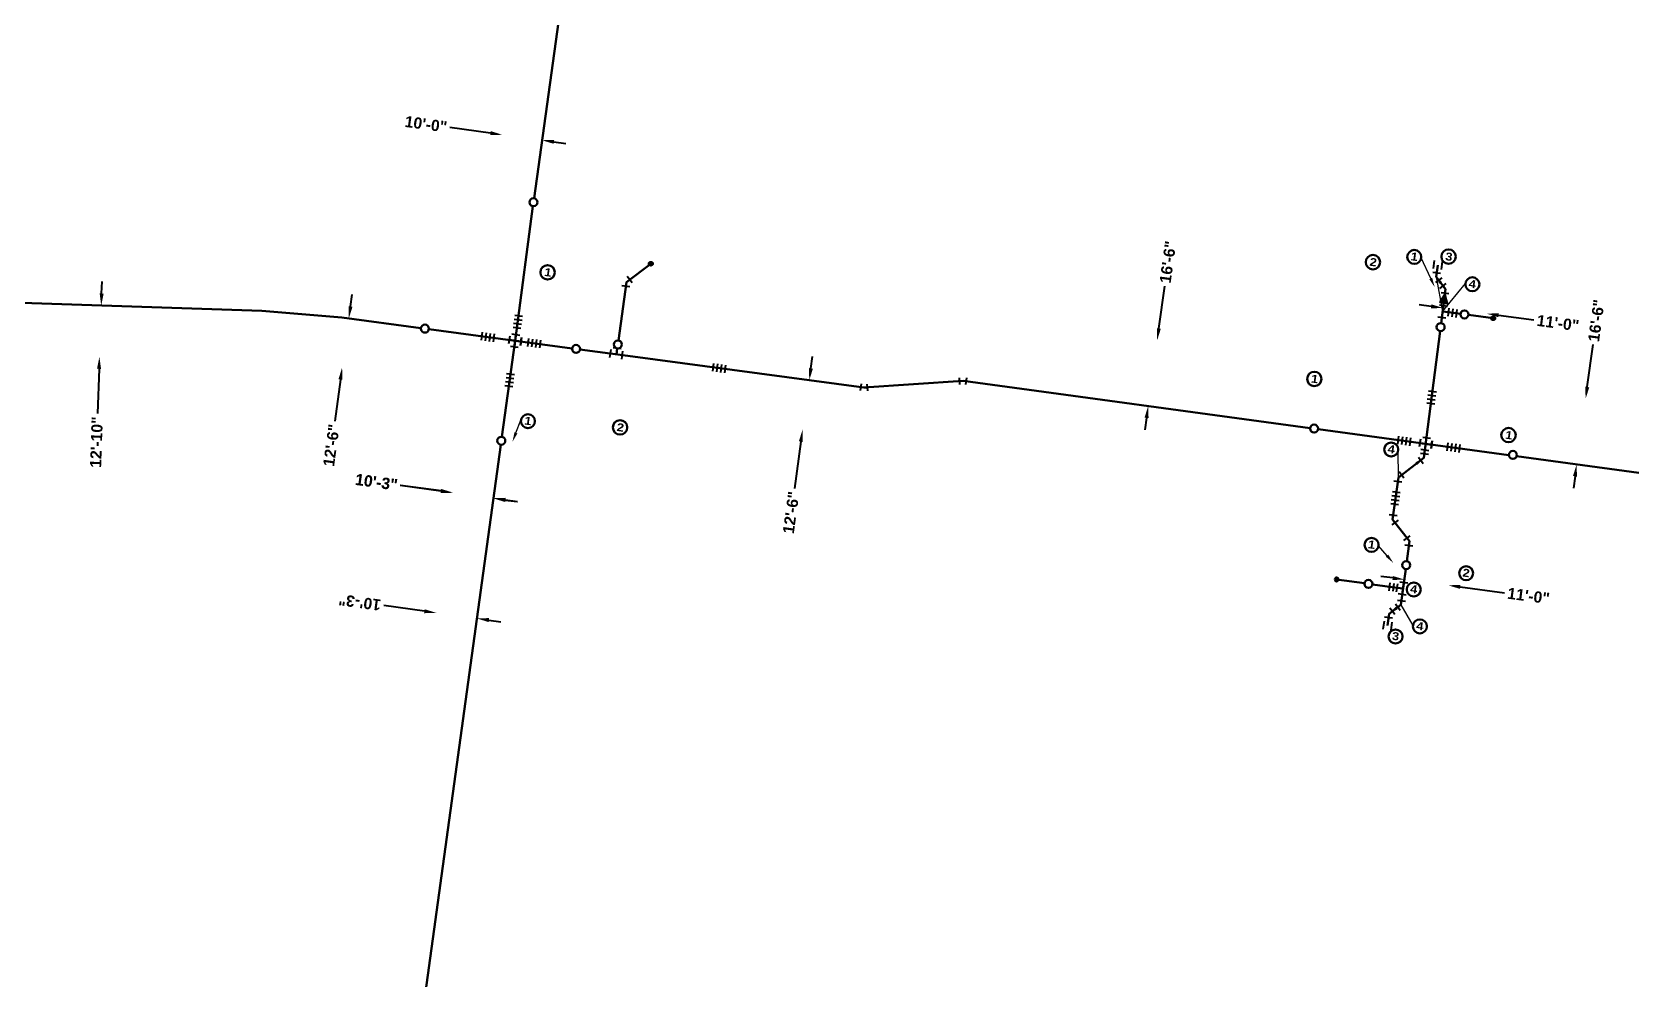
# Model space of a CAD drawing. Header units: feet. Extents: x 0 to 2699894, y 0 to 272402.
# Drawn here: x 2698601.2 to 2699001.1, y 264423.9 to 264660.9 of the extents above; entities that cross this region are included whole.
import ezdxf
from ezdxf import colors
from ezdxf.entities.mleader import LeaderData, LeaderLine
from ezdxf.enums import TextEntityAlignment as Align
from ezdxf.math import Vec2, Vec3

# ---------------------------------------------------------------- set-up
doc = ezdxf.new("R2010")
doc.units = ezdxf.units.FT
doc.header["$MEASUREMENT"] = 0
for name, color, linetype, lineweight in [('C-NOTES-WATER', 255, 'Continuous', 30), ('C-WATR-FITT', 5, 'Continuous', 40), ('C-WATR-PIPE', 5, 'Continuous', 70), ('C-WATR-TEXT', 7, 'Continuous', 40), ('C-WATR-VALV', 5, 'Continuous', 70)]:
    doc.layers.add(name, color=color, linetype=linetype, lineweight=lineweight)
doc.styles.add('PROPOSED PLAN', font='arialbd.ttf', dxfattribs={"height": 2.8})
doc.styles.add('PWD Proposed', font='ariblk.ttf')
doc.styles.add('PWD-Prop', font='ariblk.ttf', dxfattribs={"height": 0.14})
doc.styles.get("Standard").update_dxf_attribs({"font": 'simplex.shx'})
doc.dimstyles.new('PWD Proposed', dxfattribs={"dimtxt": 2.8, "dimasz": 3, "dimexe": 0.18, "dimexo": 0.0625, "dimgap": 1, "dimtad": 0, "dimdec": 0, "dimlfac": 12, "dimzin": 1, "dimdsep": 46, "dimlunit": 4, "dimtxsty": 'PROPOSED PLAN', "dimcen": 0, "dimse1": 1, "dimse2": 1, "dimclrd": 256, "dimclrt": 3, "dimadec": 1, "dimazin": 0, "dimtfac": 1, "dimtdec": 0, "dimtofl": 0, "dimtmove": 0, "dimatfit": 1, "dimfxl": 0.18, "dimfrac": 2, "dimtolj": 1, "dimtzin": 0, "dimlwd": -1, "dimarcsym": 0})

# ---------------------------------------------------------------- blocks, each defined once
blk = doc.blocks.new('*D138')
at = {"layer": 'C-WATR-TEXT', "linetype": 'Continuous', "transparency": 16777216}
for p, q in [((2698989.94, 264572.12), (2698991.4, 264582.71)), ((2698986.88, 264549.8), (2698986.47, 264546.83))]:
    blk.add_line(p, q, dxfattribs=at)
at = {"layer": 'C-WATR-TEXT', "transparency": 16777216}
for points in [[(2698989.45, 264572.19), (2698990.44, 264572.05), (2698989.53, 264569.15)], [(2698986.38, 264549.87), (2698987.37, 264549.73), (2698987.28, 264552.77)]]:
    blk.add_solid(points, dxfattribs=at)
at = {"layer": 'C-WATR-TEXT', "color": 3, "transparency": 16777216, "insert": (2698992.22, 264588.71), "char_height": 2.8, "attachment_point": 5, "rotation": 82.1782, "style": 'PROPOSED PLAN'}
blk.add_mtext('\\A1;16\'-6"', dxfattribs=at)
blk = doc.blocks.new('CROSS')
for p, q in [((35230.33, -19656.08), (35230.33, -19658.08)), ((35230.33, -19656.08), (35230.33, -19658.08)), ((35230.33, -19657.08), (35233.33, -19657.08)), ((35233.33, -19657.08), (35230.33, -19657.08)), ((35232.83, -19655.58), (35230.83, -19655.58)), ((35231.83, -19657.08), (35231.83, -19655.58)), ((35231.83, -19657.08), (35231.83, -19658.58)), ((35233.33, -19656.08), (35233.33, -19658.08)), ((35233.33, -19658.08), (35233.33, -19656.08)), ((35230.83, -19658.58), (35232.83, -19658.58))]:
    blk.add_line(p, q)
blk = doc.blocks.new('45 BEND')
for p, q in [((35232.1, -19682.92), (35230.69, -19681.51)), ((35233.1, -19682.51), (35233.1, -19680.51))]:
    blk.add_line(p, q)
at = {"flags": 128}
blk.add_lwpolyline([(35231.39, -19682.21), (35232.1, -19681.51), (35233.1, -19681.51)], dxfattribs=at)
blk = doc.blocks.new('Vertical Bends')
for p, q in [((0, 1), (0, -1)), ((1, 1), (1, -1)), ((2, 1), (2, -1)), ((3, 1), (3, -1))]:
    blk.add_line(p, q)
blk = doc.blocks.new('TEE')
for p, q in [((35230.33, -19664.09), (35230.33, -19666.09)), ((35230.33, -19664.09), (35230.33, -19666.09)), ((35230.33, -19665.09), (35233.33, -19665.09)), ((35231.83, -19665.09), (35231.83, -19666.59)), ((35233.33, -19664.09), (35233.33, -19666.09)), ((35230.83, -19666.59), (35232.83, -19666.59))]:
    blk.add_line(p, q)
blk = doc.blocks.new('HYDRANT')
h = blk.add_hatch(color=256)
h.dxf.hatch_style = 1
h.paths.add_polyline_path([(35225.99, -19641.28, 1), (35224.99, -19641.28, 1)])
blk.add_circle((35225.49, -19641.28), 0.5)
blk = doc.blocks.new('SLEEVE')
for p, q in [((35233.13, -19720.95), (35231.13, -19720.95)), ((35233.13, -19722.95), (35231.13, -19722.95))]:
    blk.add_line(p, q)
blk = doc.blocks.new('REDUCER')
at = {"lineweight": 50}
h = blk.add_hatch(color=256, dxfattribs=at)
h.dxf.hatch_style = 1
h.paths.add_polyline_path([(35233.24, -19713.93), (35231.24, -19714.85), (35231.24, -19713.02)])
at = {"lineweight": 50, "flags": 128}
blk.add_lwpolyline([(35233.24, -19713.93), (35231.24, -19714.85), (35231.24, -19713.02)], close=True, dxfattribs=at)
blk = doc.blocks.new('*D117')
at = {"layer": 'C-WATR-TEXT', "linetype": 'Continuous', "transparency": 16777216}
for p, q in [((2698882.87, 264586.77), (2698884.33, 264597.36)), ((2698879.8, 264564.4), (2698879.39, 264561.42))]:
    blk.add_line(p, q, dxfattribs=at)
at = {"layer": 'C-WATR-TEXT', "transparency": 16777216}
for points in [[(2698882.38, 264586.83), (2698883.37, 264586.7), (2698882.46, 264583.79)], [(2698879.3, 264564.46), (2698880.3, 264564.33), (2698880.21, 264567.37)]]:
    blk.add_solid(points, dxfattribs=at)
at = {"layer": 'C-WATR-TEXT', "color": 3, "transparency": 16777216, "insert": (2698885.15, 264603.35), "char_height": 2.8, "attachment_point": 5, "rotation": 82.1784, "style": 'PROPOSED PLAN'}
blk.add_mtext('\\A1;16\'-6"', dxfattribs=at)
blk = doc.blocks.new('*D118')
at = {"layer": 'C-WATR-TEXT', "linetype": 'Continuous', "transparency": 16777216}
for p, q in [((2698795.92, 264576.77), (2698796.33, 264579.74)), ((2698793.41, 264558.46), (2698791.8, 264546.74))]:
    blk.add_line(p, q, dxfattribs=at)
at = {"layer": 'C-WATR-TEXT', "transparency": 16777216}
for points in [[(2698795.42, 264576.84), (2698796.42, 264576.7), (2698795.51, 264573.8)], [(2698792.91, 264558.53), (2698793.9, 264558.4), (2698793.82, 264561.44)]]:
    blk.add_solid(points, dxfattribs=at)
at = {"layer": 'C-WATR-TEXT', "color": 3, "transparency": 16777216, "insert": (2698790.97, 264540.74), "char_height": 2.8, "attachment_point": 5, "rotation": 82.1843, "style": 'PROPOSED PLAN'}
blk.add_mtext('\\A1;12\'-6"', dxfattribs=at)
blk = doc.blocks.new('*D130')
at = {"layer": 'C-WATR-TEXT', "linetype": 'Continuous', "transparency": 16777216}
for p, q in [((2698941.32, 264524.38), (2698938.34, 264524.77)), ((2698958.17, 264522.16), (2698969.27, 264520.7))]:
    blk.add_line(p, q, dxfattribs=at)
at = {"layer": 'C-WATR-TEXT', "transparency": 16777216}
for points in [[(2698941.38, 264524.87), (2698941.25, 264523.88), (2698944.29, 264523.99)], [(2698958.24, 264522.66), (2698958.11, 264521.67), (2698955.2, 264522.55)]]:
    blk.add_solid(points, dxfattribs=at)
at = {"layer": 'C-WATR-TEXT', "color": 3, "transparency": 16777216, "insert": (2698975.27, 264519.91), "char_height": 2.8, "attachment_point": 5, "rotation": 352.5098, "style": 'PROPOSED PLAN'}
blk.add_mtext('\\A1;11\'-0"', dxfattribs=at)
blk = doc.blocks.new('*D131')
at = {"layer": 'C-WATR-TEXT', "linetype": 'Continuous', "transparency": 16777216}
for p, q in [((2698950.94, 264592.27), (2698947.96, 264592.66)), ((2698967.79, 264590.05), (2698976.63, 264588.89))]:
    blk.add_line(p, q, dxfattribs=at)
at = {"layer": 'C-WATR-TEXT', "transparency": 16777216}
for points in [[(2698951, 264592.77), (2698950.87, 264591.77), (2698953.91, 264591.88)], [(2698967.86, 264590.55), (2698967.73, 264589.56), (2698964.82, 264590.45)]]:
    blk.add_solid(points, dxfattribs=at)
at = {"layer": 'C-WATR-TEXT', "color": 3, "transparency": 16777216, "insert": (2698982.63, 264588.1), "char_height": 2.8, "attachment_point": 5, "rotation": 352.5098, "style": 'PROPOSED PLAN'}
blk.add_mtext('\\A1;11\'-0"', dxfattribs=at)
blk = doc.blocks.new('*D132')
at = {"layer": 'C-WATR-TEXT', "linetype": 'Continuous', "transparency": 16777216}
for p, q in [((2698703.44, 264546.09), (2698693.3, 264547.49)), ((2698719.53, 264543.87), (2698722.51, 264543.46))]:
    blk.add_line(p, q, dxfattribs=at)
at = {"layer": 'C-WATR-TEXT', "transparency": 16777216}
for points in [[(2698703.51, 264546.59), (2698703.37, 264545.6), (2698706.41, 264545.68)], [(2698719.6, 264544.37), (2698719.47, 264543.38), (2698716.56, 264544.28)]]:
    blk.add_solid(points, dxfattribs=at)
at = {"layer": 'C-WATR-TEXT', "color": 3, "transparency": 16777216, "insert": (2698687.31, 264548.31), "char_height": 2.8, "attachment_point": 5, "rotation": 352.1576, "style": 'PROPOSED PLAN'}
blk.add_mtext('\\A1;10\'-3"', dxfattribs=at)
blk = doc.blocks.new('*D163')
at = {"layer": 'C-WATR-TEXT', "linetype": 'Continuous', "transparency": 16777216}
for p, q in [((2698699.31, 264516.08), (2698689.17, 264517.47)), ((2698715.4, 264513.86), (2698718.38, 264513.45))]:
    blk.add_line(p, q, dxfattribs=at)
at = {"layer": 'C-WATR-TEXT', "transparency": 16777216}
for points in [[(2698699.38, 264516.57), (2698699.24, 264515.58), (2698702.28, 264515.67)], [(2698715.47, 264514.36), (2698715.34, 264513.37), (2698712.43, 264514.27)]]:
    blk.add_solid(points, dxfattribs=at)
at = {"layer": 'C-WATR-TEXT', "color": 3, "transparency": 16777216, "insert": (2698683.18, 264518.3), "char_height": 2.8, "attachment_point": 5, "rotation": 172.1576, "style": 'PROPOSED PLAN'}
blk.add_mtext('\\A1;10\'-3"', dxfattribs=at)
blk = doc.blocks.new('*D133')
at = {"layer": 'C-WATR-TEXT', "linetype": 'Continuous', "transparency": 16777216}
for p, q in [((2698703.48, 264546.14), (2698693.34, 264547.53)), ((2698719.57, 264543.92), (2698722.55, 264543.51))]:
    blk.add_line(p, q, dxfattribs=at)
at = {"layer": 'C-WATR-TEXT', "transparency": 16777216}
for points in [[(2698703.55, 264546.63), (2698703.41, 264545.64), (2698706.45, 264545.73)], [(2698719.64, 264544.42), (2698719.51, 264543.43), (2698716.6, 264544.33)]]:
    blk.add_solid(points, dxfattribs=at)
at = {"layer": 'C-WATR-TEXT', "color": 3, "transparency": 16777216, "insert": (2698687.35, 264548.36), "char_height": 2.8, "attachment_point": 5, "rotation": 352.1576, "style": 'PROPOSED PLAN'}
blk.add_mtext('\\A1;10\'-3"', dxfattribs=at)
blk = doc.blocks.new('E_Bd_11_')
at = {"linetype": 'Continuous'}
for p, q in [((-0.39, 0.59), (-0.59, -0.39)), ((0, 0), (-0.49, 0.1)), ((0, 0), (0.5, 0)), ((0.5, 0.5), (0.5, -0.5))]:
    blk.add_line(p, q, dxfattribs=at)
blk = doc.blocks.new('*D146')
at = {"layer": 'C-WATR-TEXT', "linetype": 'Continuous', "transparency": 16777216}
for p, q in [((2698715.84, 264635.58), (2698705.71, 264636.97)), ((2698731.69, 264633.39), (2698734.67, 264632.98))]:
    blk.add_line(p, q, dxfattribs=at)
at = {"layer": 'C-WATR-TEXT', "transparency": 16777216}
for points in [[(2698715.91, 264636.07), (2698715.77, 264635.08), (2698718.81, 264635.17)], [(2698731.76, 264633.89), (2698731.63, 264632.9), (2698728.72, 264633.8)]]:
    blk.add_solid(points, dxfattribs=at)
at = {"layer": 'C-WATR-TEXT', "color": 3, "transparency": 16777216, "insert": (2698699.71, 264637.8), "char_height": 2.8, "attachment_point": 5, "rotation": 352.16, "style": 'PROPOSED PLAN'}
blk.add_mtext('\\A1;10\'-0"', dxfattribs=at)
blk = doc.blocks.new('*D147')
at = {"layer": 'C-WATR-TEXT', "linetype": 'Continuous', "transparency": 16777216}
for p, q in [((2698618.66, 264595.48), (2698618.76, 264598.48)), ((2698618, 264576.66), (2698617.61, 264565.48))]:
    blk.add_line(p, q, dxfattribs=at)
at = {"layer": 'C-WATR-TEXT', "transparency": 16777216}
for points in [[(2698618.16, 264595.5), (2698619.16, 264595.47), (2698618.55, 264592.48)], [(2698617.5, 264576.67), (2698618.5, 264576.64), (2698618.1, 264579.66)]]:
    blk.add_solid(points, dxfattribs=at)
at = {"layer": 'C-WATR-TEXT', "color": 3, "transparency": 16777216, "insert": (2698617.36, 264558.34), "char_height": 2.8, "attachment_point": 5, "rotation": 88.0016, "style": 'PROPOSED PLAN'}
blk.add_mtext('\\A1;12\'-10"', dxfattribs=at)
blk = doc.blocks.new('*D148')
at = {"layer": 'C-WATR-TEXT', "linetype": 'Continuous', "transparency": 16777216}
for p, q in [((2698680.84, 264592.23), (2698681.25, 264595.2)), ((2698678.34, 264574), (2698676.91, 264563.55))]:
    blk.add_line(p, q, dxfattribs=at)
at = {"layer": 'C-WATR-TEXT', "transparency": 16777216}
for points in [[(2698680.35, 264592.3), (2698681.34, 264592.16), (2698680.44, 264589.26)], [(2698677.85, 264574.07), (2698678.84, 264573.94), (2698678.75, 264576.98)]]:
    blk.add_solid(points, dxfattribs=at)
at = {"layer": 'C-WATR-TEXT', "color": 3, "transparency": 16777216, "insert": (2698676.08, 264557.55), "char_height": 2.8, "attachment_point": 5, "rotation": 82.1832, "style": 'PROPOSED PLAN'}
blk.add_mtext('\\A1;12\'-6"', dxfattribs=at)
blk = doc.blocks.new('_TagCircle - Imperial')
at = {"color": 0, "linetype": 'ByBlock', "lineweight": 50, "transparency": 16777216}
blk.add_circle((0, 0.87), 1.75, dxfattribs=at)
at = {"color": 0, "transparency": 16777216, "style": 'PWD-Prop'}
blk.add_attdef('TAGNUMBER', text='', height=2, dxfattribs=at).set_placement((0, -0.05), align=Align.CENTER)

msp = doc.modelspace()

# ---------------------------------------------------------------- linework, layer by layer
at = {"layer": 'C-NOTES-WATER', "lineweight": 50}
for centre in [(2698955.282, 264604.706), (2698730.109, 264600.78), (2698936.372, 264603.328), (2698921.729, 264574.142), (2698748.215, 264562.027), (2698970.268, 264560.09)]:
    msp.add_circle(centre, 1.8, dxfattribs=at)
at = {"layer": 'C-WATR-FITT'}
for p, q in [((2698956.174, 264589.66), (2698956.447, 264591.641)), ((2698957.165, 264589.523), (2698957.438, 264591.504)), ((2698940.432, 264521.202, -115.716), (2698940.709, 264523.182, -115.716)), ((2698941.422, 264521.063, -115.716), (2698941.699, 264523.044, -115.716))]:
    msp.add_line(p, q, dxfattribs=at)
at = {"layer": 'C-WATR-PIPE', "linetype": 'Continuous', "ltscale": 100, "transparency": 33554687, "extrusion": (-0.000104175, -0.000753372, 1), "flags": 128}
msp.add_lwpolyline([(2698796.5, 265123.796), (2698726.747, 264619.357)], dxfattribs=at)
at = {"layer": 'C-WATR-PIPE', "linetype": 'Continuous', "ltscale": 100, "transparency": 33554687, "flags": 128}
for points in [[(2698722.36, 264586.147), (2698726.445, 264617.3)], [(2698749.816, 264598.303), (2698755.913, 264602.938)], [(2698952.169, 264599.625), (2698952.578, 264602.597)], [(2698952.169, 264599.625), (2698954.519, 264596.588)], [(2698583.621, 264593.671), (2698658.709, 264591.118), (2698678.643, 264589.496), (2698698.465, 264586.834)], [(2698954.519, 264596.588), (2698953.431, 264588.069)], [(2698953.805, 264590.995), (2698955.32, 264590.789)], [(2698955.285, 264590.794), (2698958.264, 264590.391)], [(2698960.246, 264590.123), (2698966.44, 264589.285)], [(2698700.447, 264586.568), (2698736.221, 264581.763)], [(2698718.691, 264559.678), (2698722.334, 264586.151)], [(2698953.178, 264586.086), (2698949.135, 264554.436)], [(2698747.327, 264580.271), (2698747.532, 264581.772)], [(2698738.203, 264581.497), (2698750.126, 264579.895)], [(2698750.126, 264579.895), (2698809.153, 264571.967)], [(2698809.153, 264571.967), (2698833.946, 264573.674)], [(2698833.946, 264573.674), (2698920.691, 264561.85)], [(2698651.04, 264068.027), (2698718.419, 264557.697)], [(2698922.672, 264561.58), (2698970.358, 264555.08)], [(2698972.298, 264554.816), (2699142.231, 264531.653)], [(2698941.3, 264539.041), (2698942.736, 264549.485)], [(2698945.48, 264533.552), (2698941.3, 264539.041)], [(2698944.827, 264528.583), (2698945.48, 264533.552)], [(2698943.383, 264517.704), (2698944.566, 264526.6)], [(2698934.281, 264523.062), (2698927.283, 264524.014)], [(2698942.4, 264521.956), (2698936.262, 264522.792)], [(2698942.4, 264521.956), (2698943.916, 264521.751)], [(2698940.427, 264515.435), (2698943.383, 264517.704)], [(2698940.427, 264515.435), (2698939.988, 264512.467)]]:
    msp.add_lwpolyline(points, dxfattribs=at)
at = {"layer": 'C-WATR-PIPE', "flags": 128}
for points in [[(2698747.808, 264583.753), (2698749.816, 264598.303)], [(2698747.327, 264580.271), (2698747.534, 264581.771)]]:
    msp.add_lwpolyline(points, dxfattribs=at)
at = {"layer": 'C-WATR-PIPE', "linetype": 'Continuous', "ltscale": 100, "transparency": 33554687, "elevation": -115.716, "flags": 128}
msp.add_lwpolyline([(2698949.126, 264554.429), (2698942.736, 264549.485)], dxfattribs=at)
at = {"layer": 'C-WATR-VALV'}
for centre in [(2698726.575, 264618.292, -116.105), (2698959.255, 264590.257), (2698699.456, 264586.701), (2698953.305, 264587.077), (2698737.212, 264581.63), (2698747.667, 264582.763), (2698921.682, 264561.715, -115.716), (2698718.544, 264558.689, -115.716), (2698971.356, 264555.15, -115.716), (2698944.697, 264527.592, -115.716), (2698935.269, 264522.91, -115.716)]:
    msp.add_circle(centre, 1, dxfattribs=at)

# ---------------------------------------------------------------- block references
at = {"layer": 'C-WATR-FITT'}
for name, p, rotation in [('HYDRANT', (2658656.058, 260288.217), 35.28484491129436), ('SLEEVE', (2674602.557, 232394.913, -115.716), 82.14844202758921), ('TEE', (2674741.722, 232314.496), 82.2933767294443), ('HYDRANT', (2694612.979, 304684.953), 305.3402014551556), ('Vertical Bends', (2698716.705, 264584.384), 172.1484430125612), ('CROSS', (2666420.415, 288755.771), 352.3502392440286), ('TEE', (2731000.418, 240337.015), 172.2380201855831), ('Vertical Bends', (2698774.501, 264576.621), 172.1484430125612), ('Vertical Bends', (2698951.245, 264570.936), 261.8919252937743), ('Vertical Bends', (2698945.713, 264558.439), 172.1484430125612), ('CROSS', (2666842.391, 288987.616, -115.716), 351.8919243303328), ('Vertical Bends', (2698958.03, 264556.76, -115.716), 172.1484430125612), ('Vertical Bends', (2698942.227, 264545.767, -115.716), 261.8919252937743), ('SLEEVE', (2674270, 232549.205, -115.716), 81.57707464990425)]:
    msp.add_blockref(name, p, dxfattribs=dict(at, rotation=rotation))
for name, p, xscale, rotation in [('45 BEND', (2661942.866, 280692.298, -115.716), -1, 127.3104698968115), ('45 BEND', (2683676.095, 302034.189, -356.688), -1, 82.74360615953483), ('45 BEND', (2735963.821, 248503.914), -1, 307.3104698968115), ('REDUCER', (2713456.558, 226916.149), -0.9999999999999982, 261.8229919085539), ('45 BEND', (2714022.856, 227118.55, -115.716), -0.9999999999999987, 262.7436061595349), ('45 BEND', (2683869.015, 301985.371, -231.432), -1, 82.74360615953482), ('45 BEND', (2661931.997, 280631.714, -115.716), -1, 127.3104698968115), ('45 BEND', (2735954.783, 248440.879, -115.716), -1, 307.3104698968115), ('HYDRANT', (2713780.754, 302020.542), -1, 39.24655204571182), ('TEE', (2713706.77, 226971.038, -115.716), -1, 262.2933767714231), ('45 BEND', (2714017.104, 227081.819, -115.716), -0.9999999999999987, 262.7436061595349), ('45 BEND', (2684241.604, 302100.102, -115.716), -1, 82.1709664592043)]:
    msp.add_blockref(name, p, dxfattribs=dict(at, xscale=xscale, rotation=rotation))
at = {"layer": 'C-WATR-FITT', "extrusion": (0.000649267, -0.000857042, 0.999999), "rotation": 82.18694492706115}
for p in [(2698721.9, 264588.379, 1525.429), (2698719.873, 264573.803, 1525.44)]:
    msp.add_blockref('Vertical Bends', p, dxfattribs=at)
at = {"layer": 'C-WATR-FITT', "extrusion": (-0.000850623, -0.000657654, 0.999999), "rotation": 352.7497174641916}
msp.add_blockref('Vertical Bends', (2698724.225, 264581.676, -2469.601), dxfattribs=at)
at = {"layer": 'C-WATR-FITT'}
for p, xscale, yscale, zscale, rotation in [((2698833.946, 264573.674), 1.666666666666669, 1.666666666666669, 1.666666666666669, 183.9380201837122), ((2698809.153, 264571.967), 1.666666666666666, 1.666666666666666, 1.666666666666666, 3.938020183712099)]:
    msp.add_blockref('E_Bd_11_', p, dxfattribs=dict(at, xscale=xscale, yscale=yscale, zscale=zscale, rotation=rotation))

# ---------------------------------------------------------------- texts
at = {"layer": 'C-NOTES-WATER', "style": 'PWD Proposed'}
for s, p in [('3', (2698955.376, 264604.706)), ('1', (2698730.203, 264600.78)), ('2', (2698936.466, 264603.328)), ('1', (2698921.823, 264574.142)), ('2', (2698748.309, 264562.027)), ('1', (2698970.363, 264560.09))]:
    msp.add_text(s, height=2, rotation=352, dxfattribs=at).set_placement(p, align=Align.MIDDLE_CENTER)

# ---------------------------------------------------------------- dimensions: what is measured, and where the dimension line sits
at = {"layer": 'C-WATR-TEXT'}
for base, p1, p2, angle, picture, middle, dimtype in [((2698718.815, 264635.166), (2698728.721, 264633.801, -0.377), (2698718.815, 264635.165), 172.15996, '*D146', (2698699.708, 264637.797), 129), ((2698618.103, 264579.655), (2698618.506, 264592.486), (2698618.058, 264579.657), 268.00162, '*D147', (2698617.36, 264558.339), 129), ((2698987.285, 264552.773, -115.716), (2698989.531, 264569.147, -115.716), (2698987.282, 264552.773, -115.716), 262.17818, '*D138', (2698992.221, 264588.706, -115.716), 129), ((2698953.912, 264591.879), (2698965.005, 264591.865), (2698954.099, 264593.298), 172.5098, '*D131', (2698982.628, 264588.104), 129), ((2698793.815, 264561.436), (2698795.519, 264573.798), (2698793.822, 264561.435), 262.18434, '*D118', (2698790.975, 264540.742), 129), ((2698706.413, 264545.681, -115.716), (2698716.562, 264544.283, -115.716), (2698706.413, 264545.681, -115.716), 172.15757, '*D132', (2698687.306, 264548.313, -115.716), 129), ((2698706.453, 264545.729, -115.716), (2698716.602, 264544.331, -115.716), (2698706.453, 264545.729, -115.716), 172.15757, '*D133', (2698687.346, 264548.36, -115.716), 129), ((2698944.292, 264523.986), (2698954.783, 264519.397), (2698943.877, 264520.831), 172.5098, '*D130', (2698975.274, 264519.913), 129), ((2698702.283, 264515.669, -115.716), (2698712.432, 264514.271, -115.716), (2698702.283, 264515.669, -115.716), 172.15757, '*D163', (2698683.176, 264518.301, -115.716), 161)]:
    dim = msp.add_linear_dim(base=base, p1=p1, p2=p2, angle=angle, dimstyle='PWD Proposed', dxfattribs=at)
    dim.commit()
    dim.dimension.update_dxf_attribs({"geometry": picture, "text_midpoint": middle, "dimtype": dimtype})
for base, p1, p2, angle, text, picture, middle in [((2698880.208, 264567.368, -115.716), (2698882.462, 264583.794, -115.716), (2698880.205, 264567.368, -115.716), 262.17836, '16\'-6"', '*D117', (2698885.152, 264603.354, -115.716)), ((2698678.751, 264576.977), (2698680.302, 264589.273), (2698678.617, 264576.995), 262.18319, '12\'-6"', '*D148', (2698676.084, 264557.551))]:
    dim = msp.add_linear_dim(base=base, p1=p1, p2=p2, angle=angle, text=text, dimstyle='PWD Proposed', dxfattribs=at)
    dim.commit()
    dim.dimension.update_dxf_attribs({"geometry": picture, "text_midpoint": middle, "dimtype": 129})

# ---------------------------------------------------------------- leaders
at = {"layer": 'C-NOTES-WATER', "linetype": 'Continuous'}
ml = msp.add_multileader_block('Standard', dxfattribs=at)
ml.set_content('_TagCircle - Imperial', color=256)
ml.set_attribute('TAGNUMBER', '1', width=0)
ml.set_leader_properties()
ml.build(insert=Vec2(0, 0))
ml.multileader.update_dxf_attribs({"text_right_attachment_type": 6, "dogleg_length": 0, "arrow_head_size": 2.4})
ctx = ml.context
ctx.base_point, ctx.char_height, ctx.arrow_head_size, ctx.landing_gap_size, ctx.plane_origin, ctx.plane_x_axis, ctx.plane_y_axis = Vec3(2698944.946, 264604.388, 127.064), 0.18, 2.4, 0.09, Vec3(2698944.058, 264602.782, 127.064), Vec3(0.990723, -0.135897, -0.0000002), Vec3(0.135897, 0.990723, 0)
ctx.right_attachment = 6
notes = []
notes.append((ctx, [(1, (1, 1, 0), (2698948.446, 264604.388, 127.064), (-1, 0), 0, [(1, [(2698951.822, 264597.077, 127.064)], 0, [])])]))
ctx.block.insert, ctx.block.rotation, ctx.block.extrusion = Vec3(2698946.598, 264603.763, 127.064), 6.1468665, Vec3(0.0000002, 0, 1)
ml = msp.add_multileader_block('Standard', dxfattribs=at)
ml.set_content('_TagCircle - Imperial', color=256)
ml.set_attribute('TAGNUMBER', '4', width=0)
ml.set_leader_properties()
ml.build(insert=Vec2(0, 0))
ml.multileader.update_dxf_attribs({"text_right_attachment_type": 6, "dogleg_length": 0, "arrow_head_size": 2.4})
ctx = ml.context
ctx.base_point, ctx.char_height, ctx.arrow_head_size, ctx.landing_gap_size, ctx.plane_origin, ctx.plane_x_axis, ctx.plane_y_axis = Vec3(2698959.489, 264598.03, 250.48), 0.18, 2.4, 0.09, Vec3(2698958.57, 264595.948, 250.48), Vec3(0.9908552, -0.1349293, -0.0000002), Vec3(0.1349293, 0.9908552, 0)
ctx.right_attachment = 6
notes.append((ctx, [(0, (1, 1, 0), (2698959.489, 264598.03, 250.48), (1, 0), 0, [(2, [(2698954.519, 264596.588, 250.48), (2698952.169, 264599.625, 250.48), (2698953.805, 264590.995, 250.48)], 0, [])])]))
ctx.block.insert, ctx.block.rotation, ctx.block.extrusion = Vec3(2698961.11, 264596.931, 250.48), 6.1478432, Vec3(0.0000002, 0, 1)
ml = msp.add_multileader_block('Standard', dxfattribs=at)
ml.set_content('_TagCircle - Imperial', color=256)
ml.set_attribute('TAGNUMBER', '1', width=0)
ml.set_leader_properties()
ml.build(insert=Vec2(0, 0))
ml.multileader.update_dxf_attribs({"text_right_attachment_type": 6, "dogleg_length": 0, "arrow_head_size": 2.4})
ctx = ml.context
ctx.base_point, ctx.char_height, ctx.arrow_head_size, ctx.landing_gap_size, ctx.plane_origin, ctx.plane_x_axis, ctx.plane_y_axis = Vec3(2698723.461, 264563.81, 0.001), 0.18, 2.4, 0.09, Vec3(2698722.543, 264561.728, 0.001), Vec3(0.9908616, -0.1348824, -0.0000002), Vec3(0.1348824, 0.9908616, 0)
ctx.right_attachment = 6
notes.append((ctx, [(0, (1, 1, 0), (2698723.461, 264563.81, 0.001), (1, 0), 0, [(1, [(2698721.316, 264558.428, 0.001)], 0, [])])]))
ctx.block.insert, ctx.block.rotation, ctx.block.extrusion = Vec3(2698725.082, 264562.712, 0.001), 6.1478905, Vec3(0.0000002, 0, 1)
ml = msp.add_multileader_block('Standard', dxfattribs=at)
ml.set_content('_TagCircle - Imperial', color=256)
ml.set_attribute('TAGNUMBER', '4', width=0)
ml.set_leader_properties()
ml.build(insert=Vec2(0, 0))
ml.multileader.update_dxf_attribs({"text_right_attachment_type": 6, "dogleg_length": 0, "arrow_head_size": 2.4})
ctx = ml.context
ctx.base_point, ctx.char_height, ctx.arrow_head_size, ctx.landing_gap_size, ctx.plane_origin, ctx.plane_x_axis, ctx.plane_y_axis = Vec3(2698939.191, 264556.264, 125.256), 0.18, 2.4, 0.09, Vec3(2698938.308, 264554.647, 125.256), Vec3(0.9910839, -0.1332395, -0.0000002), Vec3(0.1332395, 0.9910839, 0)
ctx.right_attachment = 6
notes.append((ctx, [(1, (1, 1, 0), (2698942.691, 264556.264, 125.256), (-1, 0), 0, [(0, [(2698949.135, 264554.436, 125.256), (2698942.736, 264549.485, 125.256)], 0, [])])]))
ctx.block.insert, ctx.block.rotation, ctx.block.extrusion = Vec3(2698940.846, 264555.635, 125.256), 6.1495484, Vec3(0.0000002, 0, 1)
ml = msp.add_multileader_block('Standard', dxfattribs=at)
ml.set_content('_TagCircle - Imperial', color=256)
ml.set_attribute('TAGNUMBER', '2', width=0)
ml.set_leader_properties()
ml.build(insert=Vec2(0, 0))
ml.multileader.update_dxf_attribs({"text_right_attachment_type": 6, "dogleg_length": 0, "arrow_head_size": 2.4})
ctx = ml.context
ctx.base_point, ctx.char_height, ctx.arrow_head_size, ctx.landing_gap_size, ctx.plane_origin, ctx.plane_x_axis, ctx.plane_y_axis = Vec3(2699189.243, 264551.048, 259.476), 0.18, 2.4, 0.09, Vec3(2699188.327, 264548.965, 259.476), Vec3(0.990969, -0.1340915, -0.0000002), Vec3(0.1340915, 0.990969, 0)
ctx.right_attachment = 6
notes.append((ctx, [(0, (0, 0, 0), (0, 0), (1, 0), 1, [])]))
ctx.block.insert, ctx.block.rotation, ctx.block.extrusion = Vec3(2699190.866, 264549.951, 259.476), 6.1486887, Vec3(0.0000002, 0, 1)
ml = msp.add_multileader_block('Standard', dxfattribs=at)
ml.set_content('_TagCircle - Imperial', color=256)
ml.set_attribute('TAGNUMBER', '1', width=0)
ml.set_leader_properties()
ml.build(insert=Vec2(0, 0))
ml.multileader.update_dxf_attribs({"text_right_attachment_type": 6, "dogleg_length": 0, "arrow_head_size": 2.4})
ctx = ml.context
ctx.base_point, ctx.char_height, ctx.arrow_head_size, ctx.landing_gap_size, ctx.plane_origin, ctx.plane_x_axis, ctx.plane_y_axis = Vec3(2698934.264, 264532.42, 125.256), 0.18, 2.4, 0.09, Vec3(2698933.38, 264530.806, 125.256), Vec3(0.9909777, -0.1340269, -0.0000002), Vec3(0.1340269, 0.9909777, 0)
ctx.right_attachment = 6
notes.append((ctx, [(1, (1, 1, 0), (2698937.764, 264532.42, 125.256), (-1, 0), 0, [(1, [(2698941.482, 264528.143, 125.256)], 0, [])])]))
ctx.block.insert, ctx.block.rotation, ctx.block.extrusion = Vec3(2698935.918, 264531.792, 125.256), 6.1487538, Vec3(0.0000002, 0, 1)
ml = msp.add_multileader_block('Standard', dxfattribs=at)
ml.set_content('_TagCircle - Imperial', color=256)
ml.set_attribute('TAGNUMBER', '1', width=0)
ml.set_leader_properties()
ml.build(insert=Vec2(0, 0))
ml.multileader.update_dxf_attribs({"text_right_attachment_type": 6, "dogleg_length": 0, "arrow_head_size": 2.4})
ctx = ml.context
ctx.base_point, ctx.char_height, ctx.arrow_head_size, ctx.landing_gap_size, ctx.plane_origin, ctx.plane_x_axis, ctx.plane_y_axis = Vec3(2699388.708, 264526.812, 0.002), 0.18, 2.4, 0.09, Vec3(2699387.813, 264525.228, 0.002), Vec3(0.9900605, -0.1406425, -0.0000002), Vec3(0.1406425, 0.9900605, 0)
ctx.right_attachment = 6
notes.append((ctx, [(0, (0, 0, 0), (0, 0), (1, 0), 1, [])]))
ctx.block.insert, ctx.block.rotation, ctx.block.extrusion = Vec3(2699390.358, 264526.197, 0.002), 6.142075, Vec3(0.0000002, 0, 1)
ml = msp.add_multileader_block('Standard', dxfattribs=at)
ml.set_content('_TagCircle - Imperial', color=256)
ml.set_attribute('TAGNUMBER', '2', width=0)
ml.set_leader_properties()
ml.build(insert=Vec2(0, 0))
ml.multileader.update_dxf_attribs({"text_right_attachment_type": 6, "dogleg_length": 0, "arrow_head_size": 2.4})
ctx = ml.context
ctx.base_point, ctx.char_height, ctx.arrow_head_size, ctx.landing_gap_size, ctx.plane_origin, ctx.plane_x_axis, ctx.plane_y_axis = Vec3(2698957.904, 264525.336, 0), 0.18, 2.4, 0.09, Vec3(2698957.018, 264523.724, 0), Vec3(0.9909179, -0.1344681, -0.0000002), Vec3(0.1344681, 0.9909179, 0)
ctx.right_attachment = 6
notes.append((ctx, [(0, (0, 0, 0), (0, 0), (1, 0), 1, [])]))
ctx.block.insert, ctx.block.rotation, ctx.block.extrusion = Vec3(2698959.557, 264524.709, 0), 6.1483087, Vec3(0.0000002, 0, 1)
ml = msp.add_multileader_block('Standard', dxfattribs=at)
ml.set_content('_TagCircle - Imperial', color=256)
ml.set_attribute('TAGNUMBER', '4', width=0)
ml.set_leader_properties()
ml.build(insert=Vec2(0, 0))
ml.multileader.update_dxf_attribs({"text_right_attachment_type": 6, "dogleg_length": 0, "arrow_head_size": 2.4})
ctx = ml.context
ctx.base_point, ctx.char_height, ctx.arrow_head_size, ctx.landing_gap_size, ctx.plane_origin, ctx.plane_x_axis, ctx.plane_y_axis = Vec3(2698944.833, 264521.74, 125.254), 0.18, 2.4, 0.09, Vec3(2698943.926, 264519.653, 125.254), Vec3(0.9916021, -0.1293265, -0.0000002), Vec3(0.1293265, 0.9916021, 0)
ctx.right_attachment = 6
notes.append((ctx, [(0, (0, 0, 0), (0, 0), (1, 0), 1, [])]))
ctx.block.insert, ctx.block.rotation, ctx.block.extrusion = Vec3(2698946.46, 264520.651, 125.254), 6.1534955, Vec3(0.0000002, 0, 1)
ml = msp.add_multileader_block('Standard', dxfattribs=at)
ml.set_content('_TagCircle - Imperial', color=256)
ml.set_attribute('TAGNUMBER', '4', width=0)
ml.set_leader_properties()
ml.build(insert=Vec2(0, 0))
ml.multileader.update_dxf_attribs({"text_right_attachment_type": 6, "dogleg_length": 0, "arrow_head_size": 2.4})
ctx = ml.context
ctx.base_point, ctx.char_height, ctx.arrow_head_size, ctx.landing_gap_size, ctx.plane_origin, ctx.plane_x_axis, ctx.plane_y_axis = Vec3(2698946.385, 264512.515, 125.254), 0.18, 2.4, 0.09, Vec3(2698945.478, 264510.428, 125.254), Vec3(0.9916021, -0.1293265, -0.0000002), Vec3(0.1293265, 0.9916021, 0)
ctx.right_attachment = 6
notes.append((ctx, [(0, (1, 1, 0), (2698946.385, 264512.515, 125.254), (0.9916021, -0.1293265, -0.0000002), 0, [(1, [(2698940.427, 264515.435, 125.254), (2698943.384, 264517.704, 125.254)], 0, [])])]))
ctx.block.insert, ctx.block.rotation, ctx.block.extrusion = Vec3(2698948.012, 264511.426, 125.254), 6.1534955, Vec3(0.0000002, 0, 1)
ml = msp.add_multileader_block('Standard', dxfattribs=at)
ml.set_content('_TagCircle - Imperial', color=256)
ml.set_attribute('TAGNUMBER', '3', width=0)
ml.set_leader_properties()
ml.build(insert=Vec2(0, 0))
ml.multileader.update_dxf_attribs({"text_right_attachment_type": 6, "dogleg_length": 0, "arrow_head_size": 2.4})
ctx = ml.context
ctx.base_point, ctx.char_height, ctx.arrow_head_size, ctx.landing_gap_size, ctx.plane_origin, ctx.plane_x_axis, ctx.plane_y_axis = Vec3(2698940.265, 264509.527, 0), 0.18, 2.4, 0.09, Vec3(2698939.381, 264507.913, 0), Vec3(0.9909777, -0.1340269, -0.0000002), Vec3(0.1340269, 0.9909777, 0)
ctx.right_attachment = 6
notes.append((ctx, [(0, (0, 0, 0), (0, 0), (1, 0), 1, [])]))
ctx.block.insert, ctx.block.rotation, ctx.block.extrusion = Vec3(2698941.919, 264508.899, 0), 6.1487538, Vec3(0.0000002, 0, 1)
ml = msp.add_multileader_block('Standard', dxfattribs=at)
ml.set_content('_TagCircle - Imperial', color=256)
ml.set_attribute('TAGNUMBER', '1', width=0)
ml.set_leader_properties()
ml.build(insert=Vec2(0, 0))
ml.multileader.update_dxf_attribs({"text_right_attachment_type": 6, "dogleg_length": 0, "arrow_head_size": 2.4})
ctx = ml.context
ctx.base_point, ctx.char_height, ctx.arrow_head_size, ctx.landing_gap_size, ctx.plane_origin, ctx.plane_x_axis, ctx.plane_y_axis = Vec3(2699623.944, 264493.278, 0), 0.18, 2.4, 0.09, Vec3(2699623.057, 264491.67, 0), Vec3(0.9908124, -0.1352434, -0.0000002), Vec3(0.1352434, 0.9908124, 0)
ctx.right_attachment = 6
notes.append((ctx, [(0, (0, 0, 0), (0, 0), (1, 0), 1, [])]))
ctx.block.insert, ctx.block.rotation, ctx.block.extrusion = Vec3(2699625.597, 264492.653, 0), 6.1475262, Vec3(0.0000002, 0, 1)
for ctx, leaders in notes:
    for number, flags, end, landing, length, lines in leaders:
        leader = LeaderData()
        leader.index, (leader.has_last_leader_line, leader.has_dogleg_vector, leader.attachment_direction) = number, flags
        leader.last_leader_point, leader.dogleg_vector, leader.dogleg_length = Vec3(end), Vec3(landing), length
        for number, points, colour, breaks in lines:
            line = LeaderLine()
            line.index, line.vertices, line.color, line.breaks = number, Vec3.list(points), colors.encode_raw_color(colour), breaks
            leader.lines.append(line)
        ctx.leaders.append(leader)

doc.saveas('drawing.dxf')
